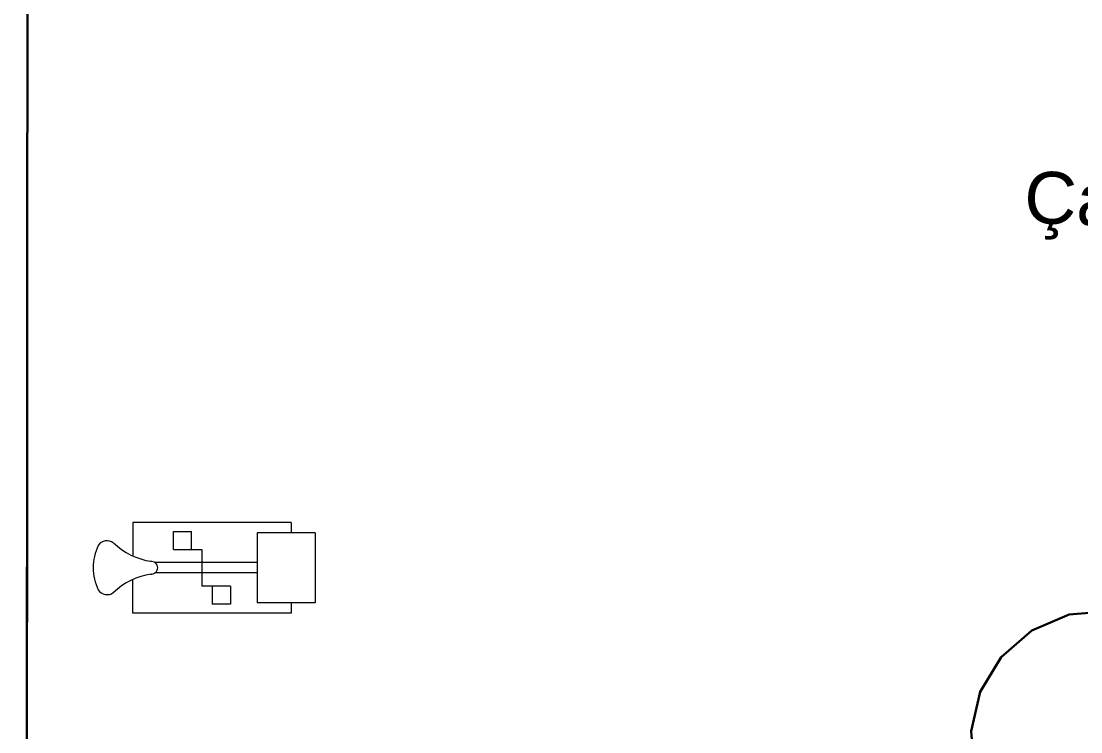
# Model space of a CAD drawing. Header units: millimetres. Extents: x 62878 to 70819, y -67946 to -61850.
# Drawn here: x 65840.2 to 66248.7, y -62398.2 to -62124.3 of the extents above; entities that cross this region are included whole.
import ezdxf
from ezdxf.enums import TextEntityAlignment as Align

# ---------------------------------------------------------------- set-up
doc = ezdxf.new("R2010")
doc.units = ezdxf.units.MM
doc.linetypes.add('HIDDEN', pattern=[0.375, 0.25, -0.125])
doc.layers.add('alan hesabı1', color=7, linetype='Continuous', plot=False)
for name, color, linetype, lineweight in [('BA DÖŞ.-yeni', 11, 'Continuous', 30), ('BAP', 41, 'Continuous', 30), ('DOGRAMA', 171, 'Continuous', 0), ('DUV.ALÇ.-yeni', 20, 'Continuous', 25), ('TEFRİŞ-yeni', 53, 'Continuous', 9)]:
    doc.layers.add(name, color=color, linetype=linetype, lineweight=lineweight)
doc.layers.add('DOĞRAMA-yeni', color=40, linetype='Continuous')
doc.layers.add('MAH-ADI 2', color=11, linetype='Continuous')
doc.styles.add('bold', font='arial.ttf', dxfattribs={"height": 10})

# ---------------------------------------------------------------- blocks, each defined once
blk = doc.blocks.new('2')
at = {"layer": 'TEFRİŞ-yeni'}
for p, q in [((64427.88, 34976.31), (64454.87, 34976.77)), ((64427.88, 34976.31), (64428.26, 34953.94)), ((64454.87, 34976.77), (64455.25, 34954.4)), ((64424.04, 34967.01), (64428.04, 34967.08)), ((64424.04, 34967.01), (64425.07, 34906.01)), ((64455.03, 34967.54), (64459.03, 34967.6)), ((64459.03, 34967.6), (64460.05, 34906.6)), ((64428.26, 34953.94), (64455.25, 34954.4)), ((64439.75, 34954.14), (64440.42, 34914.76)), ((64443.75, 34954.2), (64444.42, 34914.82)), ((64448.95, 34944.01), (64455.95, 34944.12)), ((64448.95, 34944.01), (64449.14, 34933.01)), ((64455.95, 34944.12), (64456.07, 34937.12)), ((64449.07, 34937.01), (64456.07, 34937.12)), ((64435.09, 34932.77), (64449.14, 34933.01)), ((64435.27, 34921.77), (64435.09, 34932.77)), ((64435.16, 34928.77), (64428.16, 34928.65)), ((64428.28, 34921.65), (64428.16, 34928.65)), ((64435.27, 34921.77), (64428.28, 34921.65)), ((64425.07, 34906.01), (64438.04, 34906.23)), ((64460.05, 34906.6), (64447.07, 34906.38))]:
    blk.add_line(p, q, dxfattribs=at)
for centre, radius, start, end in [((64442.51, 34913.32), 2.54, 92.6806, 185.3718), ((64442.36, 34913.32), 2.54, 356.5616, 89.2528), ((64413.74, 34916.65), 26.44, 316.9407, 352.7726), ((64471.01, 34917.62), 26.44, 189.1607, 224.9927), ((64436.48, 34896.27), 4.13, 145.7366, 237.1979), ((64448.97, 34896.48), 4.13, 304.7354, 36.1967), ((64442.13, 34911.93), 20.96, 271.8721, 296.0189), ((64442.79, 34911.94), 20.96, 245.9144, 270.0613)]:
    blk.add_arc(centre, radius, start, end, dxfattribs=at)

msp = doc.modelspace()

# ---------------------------------------------------------------- linework, layer by layer
msp.add_lwpolyline([(68896.02, -63031.44), (69030.26, -63071.18), (69185.28, -62547.65), (68893, -62461.11, 1.044368), (68063.2, -62298.73, 0.204375), (63106.96, -62494.78, 0.353953), (62932.94, -62997.83), (63753.18, -65779.6), (64154.95, -67142.15), (65336.72, -66792.62), (65336.7, -66829.11), (65270.54, -66829.07, 0.626789), (65270.2, -67369.07), (65531.84, -67369.23, 0.926242), (66130.09, -67369.61), (66391.73, -67369.77, 0.626743), (66392.07, -66829.77), (66326.15, -66829.73), (66326.17, -66793.24), (67506.16, -67144.13), (68467.02, -63899.09), (68625.2, -63946.04), (68896.02, -63031.42)], format="xyb")
at = {"layer": 'alan hesabı1', "linetype": 'ByBlock'}
msp.add_lwpolyline([(66647.46, -62885.83), (66649.14, -62873.44), (66669.49, -62775), (66685.66, -62696.65), (66805.8, -62114.63), (66821.97, -62036.28), (66836.77, -61964.56), (66351.93, -61892.57), (66333.84, -62022.5), (66229.59, -62014.51), (66229.67, -61883.93), (65842.74, -61883.7), (65842.15, -62828.49), (66227.13, -62828.73), (66275.87, -62835.35), (66434.42, -62856.89)], close=True, dxfattribs=at)
at = {"layer": 'alan hesabı1'}
msp.add_lwpolyline([(66851.63, -61966.77), (67136.27, -62009.03), (67118.51, -62128.61), (67161.25, -62137.43), (67098.03, -62443.7), (67058.57, -62435.56), (67034.32, -62553.08), (67073.77, -62561.23), (66999.57, -62921.05), (66649.14, -62873.44), (66647.46, -62885.83), (66434.42, -62856.89), (66275.87, -62835.35), (66227.13, -62828.73), (65842.15, -62828.49), (65842.74, -61883.7), (66229.67, -61883.93), (66229.59, -62014.51), (66333.84, -62022.5), (66351.93, -61892.57), (66836.77, -61964.56)], close=True, dxfattribs=at)
at = {"layer": 'BA DÖŞ.-yeni', "linetype": 'HIDDEN', "ltscale": 150}
msp.add_arc((65815.04, -68607.15), 6697.94, 70.74616, 109.296847, dxfattribs=at)
at = {"layer": 'BAP'}
msp.add_lwpolyline([(66288.48, -62363.34), (66275.08, -62355.26), (66259.84, -62351.73), (66244.25, -62353.07), (66229.85, -62359.17), (66218.03, -62369.42), (66209.95, -62382.81), (66206.42, -62398.05), (66207.76, -62413.64), (66213.86, -62428.05), (66224.1, -62439.86), (66237.5, -62447.94), (66252.74, -62451.47), (66268.33, -62450.13), (66282.74, -62444.04), (66294.55, -62433.79), (66302.63, -62420.39), (66306.16, -62405.15), (66304.82, -62389.56), (66298.73, -62375.16)], close=True, dxfattribs=at)
at = {"layer": 'DOGRAMA', "lineweight": -2}
msp.add_lwpolyline([(68355.73, -61957.86, 0.273736), (68066.91, -62277.72, 0.209295), (68023.71, -62283.85, 0.198368), (63201.05, -62451.11)], format="xyb", dxfattribs=at)
at = {"layer": 'DUV.ALÇ.-yeni'}
msp.add_line((65842.15, -62833.49), (65842.74, -61885.41), dxfattribs=at)

# ---------------------------------------------------------------- block references
at = {"layer": 'DOĞRAMA-yeni', "rotation": 268.9976568461976}
msp.add_blockref('2', (32109.62, 2708.34), dxfattribs=at)

# ---------------------------------------------------------------- texts
at = {"layer": 'MAH-ADI 2', "style": 'bold'}
msp.add_text('Çalışma Salonu', height=20, rotation=357.6756, dxfattribs=at).set_placement((66325.48, -62195.95), align=Align.MIDDLE_CENTER)

doc.saveas('drawing.dxf')
